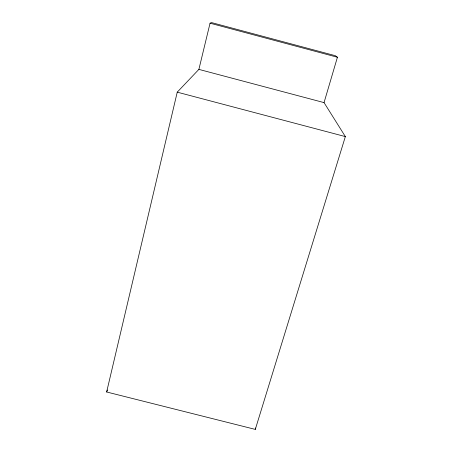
<?xml version="1.0" encoding="UTF-8"?>
<svg xmlns="http://www.w3.org/2000/svg" width="452" height="452" viewBox="0 0 452 452"><rect width="100%" height="100%" fill="white"/><g stroke="black" fill="none" stroke-linecap="round" stroke-linejoin="round"><path stroke-width="0.68" d="M255.301 429.4L345.356 136.589L324.044 102.61L337.424 57.251L335.294 55.686L211.581 22.6L210.056 23.193L198.886 69.388L177.246 92.157L106.644 391.986L255.301 429.4L255.323 427.993M106.644 391.986L107.429 390.025M177.246 92.157L345.356 136.589M198.886 69.388L324.044 102.61M210.056 23.193L337.424 57.251"/></g></svg>
